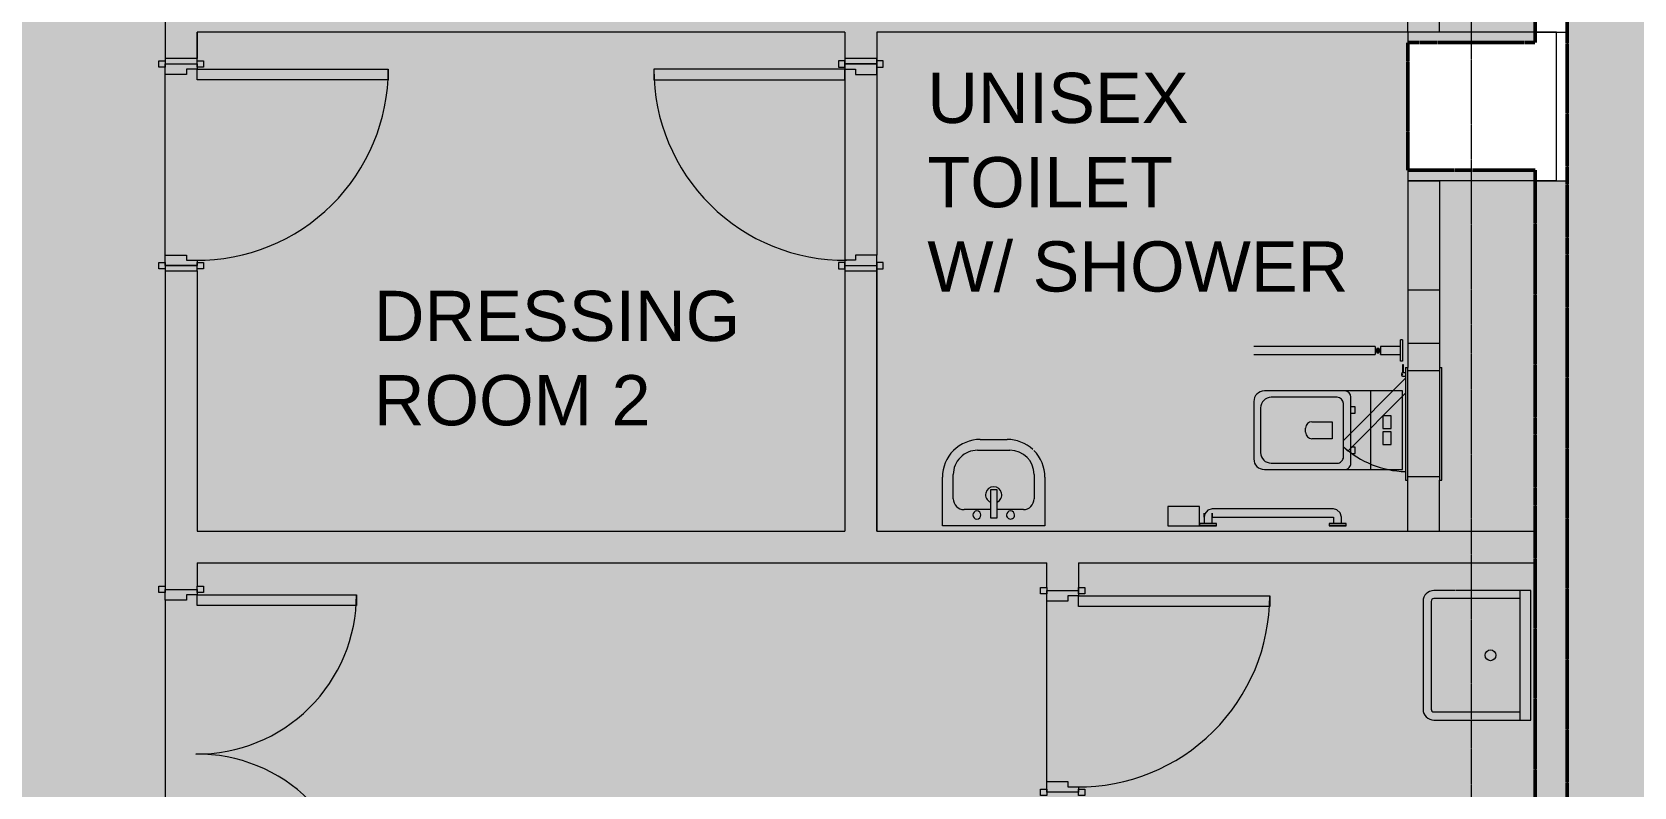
# Model space of a CAD drawing. Header units: millimetres. Extents: x 15878 to 679837, y -72324 to 391440.
# Drawn here: x 159754 to 167297, y 36702 to 40257 of the extents above; entities that cross this region are included whole.
import ezdxf

# ---------------------------------------------------------------- set-up
doc = ezdxf.new("R2010")
doc.units = ezdxf.units.MM
doc.linetypes.add('Demolished', pattern=[4.8, 3.2, -1.6])
doc.linetypes.add('Grid Line__1_200_', pattern=[10.5, 6, -1.5, 1.5, -1.5])
for name, color, linetype, lineweight in [('A-DETL', 90, 'Continuous', 5), ('A-DETL-GENF', 92, 'Continuous', 5), ('A-DOOR', 31, 'Continuous', 5), ('A-DOOR-FRAM', 31, 'Continuous', 5), ('A-FLOR', 192, 'Continuous', 5), ('A-WALL', 113, 'Continuous', 5), ('A-WALL-PATT', 111, 'Continuous', 18), ('G-ANNO-TEXT', 231, 'Continuous', 5), ('P-SANR-FIXT', 6, 'Continuous', 5), ('S-COLS', 52, 'Continuous', 5), ('S-GRID', 1, 'Continuous', 5)]:
    doc.layers.add(name, color=color, linetype=linetype, lineweight=lineweight)
doc.styles.add('Swis721 BT_2', font='swiss.ttf', dxfattribs={"height": 236.51772})

# ---------------------------------------------------------------- blocks, each defined once
blk = doc.blocks.new('DLN-Single Door__X01_ - _M02a_ 900 x 2450 _WH_-16935525-G_F')
at = {"layer": 'A-DOOR', "color": 253}
for p, q in [((-450, 975), (-400, 975)), ((-450, 75), (-450, 975)), ((-400, 975), (-400, 75)), ((-490, 105), (-460, 105)), ((-490, 75), (-490, 105)), ((-460, 105), (-460, 75)), ((460, 75), (460, 105)), ((460, 105), (490, 105)), ((490, 105), (490, 75)), ((-475, 75), (-490, 75)), ((-460, 75), (-475, 75)), ((-400, 75), (-450, 75)), ((475, 75), (460, 75)), ((490, 75), (475, 75)), ((-490, -75), (-475, -75)), ((-490, -105), (-490, -75)), ((-475, -75), (-460, -75)), ((-460, -75), (-460, -105)), ((460, -105), (460, -75)), ((460, -75), (475, -75)), ((475, -75), (490, -75)), ((490, -75), (490, -105)), ((-460, -105), (-490, -105)), ((490, -105), (460, -105))]:
    blk.add_line(p, q, dxfattribs=at)
blk.add_arc((-450, 75), 900, 359.5, 90, dxfattribs=at)
at = {"layer": 'A-DOOR-FRAM', "color": 253}
for p, q in [((-475, 75), (-450, 75)), ((-475, -75), (-475, 75)), ((-450, 75), (-450, 25)), ((-450, 25), (-425, 25)), ((-425, 25), (-425, -75)), ((425, 25), (450, 25)), ((425, -75), (425, 25)), ((450, 75), (475, 75)), ((450, 25), (450, 75)), ((475, 75), (475, -75)), ((-425, -75), (-475, -75)), ((475, -75), (425, -75))]:
    blk.add_line(p, q, dxfattribs=at)
blk = doc.blocks.new('DLN_Toilet-Disable - DLN_Toilet-Disable-2448070-G_F')
at = {"layer": 'P-SANR-FIXT', "color": 253}
for p, q in [((-425, 0), (-325, 0)), ((-425, 0), (-425, -10)), ((-325, -10), (-425, -10)), ((-394, -10), (-394, -103.2)), ((-356, -103.2), (-356, -10)), ((-325, 0), (-325, -10)), ((185, 0), (-185, 0)), ((-185, 0), (-185, -145)), ((-7.5, -52.5), (-67.5, -52.5)), ((-67.5, -52.5), (-67.5, -92.5)), ((-7.5, -92.5), (-7.5, -52.5)), ((7.5, -52.5), (7.5, -92.5)), ((67.5, -52.5), (7.5, -52.5)), ((67.5, -92.5), (67.5, -52.5)), ((185, -145), (185, 0)), ((-394, -103.2), (-356, -103.2)), ((-394, -128.2), (-394, -700)), ((-394, -128.2), (-356, -128.2)), ((-365, -110.7), (-385, -110.7)), ((-385, -110.7), (-385, -120.7)), ((-385, -120.7), (-385, -110.7)), ((-385, -120.7), (-365, -120.7)), ((-382.5, -115.7), (-382.5, -103.2)), ((-382.5, -110.7), (-382.5, -120.7)), ((-382.5, -120.7), (-382.5, -110.7)), ((-382.5, -115.7), (-382.5, -115.7)), ((-382.5, -125.7), (-377.5, -125.7)), ((-377.5, -103.2), (-377.5, -115.7)), ((-372.5, -105.7), (-377.5, -105.7)), ((-377.5, -120.7), (-377.5, -110.7)), ((-377.5, -110.7), (-377.5, -120.7)), ((-377.5, -110.7), (-377.5, -120.7)), ((-377.5, -120.7), (-377.5, -110.7)), ((-377.5, -115.7), (-377.5, -115.7)), ((-377.5, -128.2), (-377.5, -115.7)), ((-377.5, -115.7), (-377.5, -115.7)), ((-372.5, -115.7), (-372.5, -103.2)), ((-372.5, -120.7), (-372.5, -110.7)), ((-372.5, -110.7), (-372.5, -120.7)), ((-372.5, -110.7), (-372.5, -120.7)), ((-372.5, -120.7), (-372.5, -110.7)), ((-372.5, -115.7), (-372.5, -128.2)), ((-372.5, -115.7), (-372.5, -115.7)), ((-372.5, -115.7), (-372.5, -115.7)), ((-372.5, -125.7), (-367.5, -125.7)), ((-367.5, -103.2), (-367.5, -115.7)), ((-367.5, -110.7), (-367.5, -120.7)), ((-367.5, -120.7), (-367.5, -110.7)), ((-367.5, -115.7), (-367.5, -115.7)), ((-365, -110.7), (-365, -120.7)), ((-365, -120.7), (-365, -110.7)), ((-356, -103.2), (-361.6, -103.2)), ((-356, -700), (-356, -128.2)), ((-185, -145), (-185, -272.8)), ((-180, -150), (180, -150)), ((-67.5, -92.5), (-7.5, -92.5)), ((7.5, -92.5), (67.5, -92.5)), ((185, -272.8), (185, -145)), ((-80, -222.8), (-110, -222.8)), ((-110, -222.8), (-110, -242.8)), ((-80, -242.8), (-80, -222.8)), ((80, -222.8), (80, -242.8)), ((110, -222.8), (80, -222.8)), ((110, -242.8), (110, -222.8)), ((-185, -272.8), (-185, -650)), ((155, -242.8), (-155, -242.8)), ((125.2, -277.8), (-125, -277.8)), ((185, -650), (185, -272.8)), ((440, -286.6), (410, -286.6)), ((450, -265.6), (440, -265.6)), ((440, -265.6), (440, -295.2)), ((440, -345.6), (440, -265.6)), ((440, -301.4), (440, -287.1)), ((440, -287.1), (440, -324.1)), ((450, -265.6), (450, -345.6)), ((450, -345.6), (450, -265.6)), ((-155, -307.8), (-155, -617.8)), ((-40, -426.5), (-40, -331.7)), ((-40, -331.7), (40, -331.7)), ((40, -331.7), (40, -426.5)), ((155.2, -617.8), (155.2, -307.8)), ((371, -325.1), (371, -895.5)), ((409, -895.5), (409, -325.1)), ((410, -324.6), (440, -324.6)), ((440, -324.1), (440, -315.7)), ((440, -315.9), (440, -345.6)), ((440, -345.6), (450, -345.6)), ((10, -456.5), (-10, -456.5)), ((-105, -667.8), (105.2, -667.8)), ((-135, -700), (135, -700)), ((440, -896), (410, -896)), ((440, -896), (410, -896)), ((440, -896), (410, -896)), ((450, -875), (440, -875)), ((440, -875), (440, -904.6)), ((440, -955), (440, -875)), ((450, -875), (440, -875)), ((440, -875), (440, -904.6)), ((440, -904.6), (440, -875)), ((450, -875), (440, -875)), ((440, -875), (440, -904.6)), ((440, -904.6), (440, -875)), ((440, -896.5), (440, -904.9)), ((440, -906.1), (440, -896.5)), ((450, -875), (450, -955)), ((450, -955), (450, -875)), ((450, -875), (450, -955)), ((450, -955), (450, -875)), ((450, -875), (450, -955)), ((450, -955), (450, -875)), ((450, -955.4), (360, -955.4)), ((360, -955.4), (360, -1105.4)), ((410, -934), (440, -934)), ((410, -934), (440, -934)), ((410, -934), (440, -934)), ((440, -905.5), (440, -905.5)), ((440, -905.5), (440, -915)), ((440, -915), (440, -924.5)), ((440, -923.9), (440, -933.5)), ((440, -924.5), (440, -924.5)), ((440, -933.5), (440, -925.1)), ((440, -925.4), (440, -955)), ((440, -925.4), (440, -955)), ((440, -955), (440, -925.4)), ((440, -925.4), (440, -955)), ((440, -955), (440, -925.4)), ((440, -955), (450, -955)), ((440, -955), (450, -955)), ((440, -955), (450, -955)), ((450, -1105.4), (450, -955.4)), ((360, -1105.4), (450, -1105.4))]:
    blk.add_line(p, q, dxfattribs=at)
at = {"layer": 'P-SANR-FIXT', "color": 253, "flags": 128}
for points in [[(410, -286.6), (388.9, -292.7), (374.6, -309), (371, -325.1)], [(409, -325.1), (409.3, -324.8), (410, -324.6)], [(371, -895.5), (377.2, -916.3), (393.7, -930.5), (410, -934)], [(390, -896), (396, -896), (410, -896)], [(410, -896), (395.7, -896), (390, -896)], [(410, -896), (409, -895.6), (409, -895.5)], [(410, -934), (395.7, -934), (390, -934)], [(390, -934), (396, -934), (410, -934)]]:
    blk.add_lwpolyline(points, dxfattribs=at)
at = {"layer": 'P-SANR-FIXT', "color": 253}
for centre, radius, start, end in [((-180, -145), 5, 180, 270), ((180, -145), 5, 270, 360), ((-155, -272.8), 30, 90, 180), ((-125, -307.8), 30, 90, 180), ((125.2, -307.8), 30, 360, 90), ((155, -272.8), 30, 360, 90), ((-10, -426.5), 30, 180, 270), ((10, -426.5), 30, 270, 360), ((-135, -650), 50, 180, 270), ((-105, -617.8), 50, 180, 270), ((105.2, -617.8), 50, 270, 360), ((135, -650), 50, 270, 360)]:
    blk.add_arc(centre, radius, start, end, dxfattribs=at)
blk = doc.blocks.new('DLN-Double Door__X03_ - _M12_1500 x 2450 _WH_-16954912-G_F')
at = {"layer": 'A-DOOR', "color": 253}
for p, q in [((-750, 825), (-700, 825)), ((-750, 75), (-750, 825)), ((-700, 825), (-700, 75)), ((700, 825), (700, 75)), ((750, 825), (700, 825)), ((750, 75), (750, 825)), ((-700, 75), (-750, 75)), ((700, 75), (750, 75))]:
    blk.add_line(p, q, dxfattribs=at)
for centre, start, end in [((-750, 75), 359.5, 90), ((750, 75), 90, 180.5)]:
    blk.add_arc(centre, 750, start, end, dxfattribs=at)
at = {"layer": 'A-DOOR-FRAM', "color": 253}
for p, q in [((-790, 105), (-760, 105)), ((-790, 75), (-790, 105)), ((-760, 105), (-760, 75)), ((760, 75), (760, 105)), ((760, 105), (790, 105)), ((790, 105), (790, 75)), ((-775, 75), (-790, 75)), ((-760, 75), (-775, 75)), ((-775, 75), (-750, 75)), ((-775, -75), (-775, 75)), ((-750, 75), (-750, 25)), ((-750, 25), (-725, 25)), ((-725, 25), (-725, -75)), ((725, 25), (750, 25)), ((725, -75), (725, 25)), ((750, 75), (775, 75)), ((750, 25), (750, 75)), ((775, 75), (760, 75)), ((790, 75), (775, 75)), ((775, 75), (775, -75)), ((-790, -75), (-775, -75)), ((-790, -105), (-790, -75)), ((-775, -75), (-760, -75)), ((-725, -75), (-775, -75)), ((-760, -75), (-760, -105)), ((775, -75), (725, -75)), ((760, -105), (760, -75)), ((760, -75), (775, -75)), ((775, -75), (790, -75)), ((790, -75), (790, -105)), ((-760, -105), (-790, -105)), ((790, -105), (760, -105))]:
    blk.add_line(p, q, dxfattribs=at)
blk = doc.blocks.new('wash_basin_12267 - 19_ x 16_-11397915-G_F')
at = {"layer": 'P-SANR-FIXT', "color": 253}
for p, q in [((52.3, -241.1), (52.3, -12.5)), ((52.3, -12.5), (534.9, -12.5)), ((309.3, -49.5), (277.7, -49.5)), ((277.7, -49.5), (277.7, -182.1)), ((309.3, -182.1), (309.3, -49.5)), ((534.9, -12.5), (534.9, -241.1)), ((103.1, -253.8), (103.1, -139.5)), ((153.9, -88.7), (277.7, -88.7)), ((309.3, -88.7), (433.3, -88.7)), ((484.1, -139.5), (484.1, -253.8)), ((277.7, -182.1), (309.3, -182.1)), ((369.8, -368.1), (217.4, -368.1)), ((357.1, -418.9), (230.1, -418.9))]:
    blk.add_line(p, q, dxfattribs=at)
for centre, radius, start, end in [((214.2, -63.3), 19.1, 360, 180), ((214.2, -63.3), 19.1, 180, 360), ((372.8, -63.3), 19, 0, 180), ((372.8, -63.3), 19, 180, 360), ((153.9, -139.5), 50.8, 90, 180), ((293.6, -158.3), 38.1, 114.62432, 65.6298), ((433.3, -139.5), 50.8, 45.8081, 90), ((433.3, -139.5), 50.8, 360, 45), ((230.1, -241.1), 177.8, 180, 225), ((217.4, -253.8), 114.3, 180, 270), ((357.1, -241.1), 177.8, 270, 0), ((369.8, -253.8), 114.3, 270, 0), ((230.1, -241.1), 177.8, 227.16484, 270)]:
    blk.add_arc(centre, radius, start, end, dxfattribs=at)
blk = doc.blocks.new('DLN-Single Door__X01_ - _M01_ 900 x 2450 _WH_-16935535-G_F')
at = {"layer": 'A-DOOR', "color": 253}
for p, q in [((-460, 105), (-490, 105)), ((-490, 105), (-490, 75)), ((-460, 75), (-460, 105)), ((490, 105), (460, 105)), ((460, 105), (460, 75)), ((490, 75), (490, 105)), ((-490, 75), (-475, 75)), ((-475, 75), (-460, 75)), ((460, 75), (475, 75)), ((475, 75), (490, 75)), ((-475, -75), (-490, -75)), ((-490, -75), (-490, -105)), ((-460, -75), (-475, -75)), ((-460, -105), (-460, -75)), ((-400, -75), (-450, -75)), ((-450, -75), (-450, -975)), ((-400, -975), (-400, -75)), ((475, -75), (460, -75)), ((460, -75), (460, -105)), ((490, -75), (475, -75)), ((490, -105), (490, -75)), ((-490, -105), (-460, -105)), ((460, -105), (490, -105)), ((-450, -975), (-400, -975))]:
    blk.add_line(p, q, dxfattribs=at)
blk.add_arc((-450, -75), 900, 270, 0.5, dxfattribs=at)
at = {"layer": 'A-DOOR-FRAM', "color": 253}
for p, q in [((-425, 75), (-475, 75)), ((-475, 75), (-475, -75)), ((-425, -25), (-425, 75)), ((425, 75), (425, -25)), ((475, 75), (425, 75)), ((475, -75), (475, 75)), ((-475, -75), (-450, -75)), ((-450, -75), (-450, -25)), ((-450, -25), (-425, -25)), ((425, -25), (450, -25)), ((450, -25), (450, -75)), ((450, -75), (475, -75))]:
    blk.add_line(p, q, dxfattribs=at)
blk = doc.blocks.new('Service_Sink_3933 - _DLN__Service Sink-V648-G_F')
at = {"layer": 'P-SANR-FIXT', "color": 253}
for p, q in [((304.8, 0), (-304.8, 0)), ((-304.8, 0), (-304.8, -354.8)), ((304.8, -50.8), (-304.8, -50.8)), ((-266.7, -50.8), (-266.7, -353.6)), ((266.7, -457.2), (266.7, -50.8)), ((304.8, -457.2), (304.8, 0)), ((-304.8, -357.9), (-304.8, -457.2)), ((-266.7, -354.8), (-266.7, -457.2)), ((-254, -469.9), (254, -469.9)), ((-254, -508), (254, -508))]:
    blk.add_line(p, q, dxfattribs=at)
blk.add_circle((0, -190.5), 25.4, dxfattribs=at)
for centre, radius, start, end in [((-254, -457.2), 50.8, 180, 270), ((-254, -457.2), 12.7, 180, 270), ((254, -457.2), 12.7, 270, 0), ((254, -457.2), 50.8, 270, 360)]:
    blk.add_arc(centre, radius, start, end, dxfattribs=at)
blk = doc.blocks.new('DLN-Access Panel__AP01_ - _AP04_ 450 x 650 _WH_-V652-G_F')
at = {"layer": 'A-DOOR', "color": 253}
for p, q in [((-265, 75), (-265, 85)), ((265, 85), (-265, 85)), ((265, 75), (265, 85)), ((-265, 75), (265, 75)), ((-265, -85), (-265, -75)), ((265, -75), (-265, -75)), ((265, -85), (265, -75)), ((-240, -95), (-277.5, -95)), ((-277.5, -95), (-277.5, -100)), ((-277.5, -100), (-239.6, -100)), ((-265, -85), (265, -85)), ((-240, -85), (-240, -97.5)), ((-225, -97.5), (-225, -85)), ((-215, -85), (77.8, -377.8)), ((128.6, -357.8), (-144.3, -85)), ((108.6, -377.8), (128.6, -357.8))]:
    blk.add_line(p, q, dxfattribs=at)
for centre, radius, start, end in [((-232.5, -97.5), 7.5, 180, 0), ((-232.5, -97.5), 7.5, 195, 0), ((-232.5, -97.5), 7.5, 199.47122, 360), ((-232.5, -97.5), 7.5, 199.47122, 360), ((-232.5, -97.5), 2, 180, 360), ((-232.5, -97.5), 2, 180, 360), ((-225, -75), 450, 317.37003, 358.68242)]:
    blk.add_arc(centre, radius, start, end, dxfattribs=at)
at = {"layer": 'A-DOOR-FRAM', "color": 253}
for p, q in [((-250, 75), (-250, -75)), ((250, 75), (250, -75))]:
    blk.add_line(p, q, dxfattribs=at)

msp = doc.modelspace()

# ---------------------------------------------------------------- hatches: boundary and pattern name
at = {"layer": 'A-DETL-GENF', "transparency": 33554585}
h = msp.add_hatch(color=253, dxfattribs=at)
h.paths.add_polyline_path([(193031.8, 30457.5), (193031.8, 31607.5), (195106.8, 31607.5), (195106.8, 34107.5), (202306.8, 34107.5), (202306.8, 35797.5), (205331.8, 35797.5), (205331.8, 52007.5), (202831.8, 52007.5), (202831.8, 51406.3), (202231.8, 51406.3), (202231.8, 48337.5), (196081.8, 48337.5), (196081.8, 52057.5), (193181.8, 52057.5), (193181.8, 49957.5), (189481.8, 49957.5), (189481.8, 52057.5), (177431.8, 52057.5), (177431.8, 45607.5), (166981.8, 45607.5), (166981.8, 31607.5), (190881.8, 31607.5), (190881.8, 30457.5)], flags=0)
h.paths.add_polyline_path([(178081.8, 39607.5), (177481.8, 39607.5), (177481.8, 40207.5), (178081.8, 40207.5)], flags=0)
h.paths.add_polyline_path([(199881.8, 39607.5), (199881.8, 40207.5), (200481.8, 40207.5), (200481.8, 39607.5), (199984.4, 39607.5)], flags=0)
h.paths.add_polyline_path([(189481.8, 39607.5), (189481.8, 40207.5), (190081.8, 40207.5), (190081.8, 39607.5)], flags=0)
h.paths.add_polyline_path([(178081.8, 51407.5), (177481.8, 51407.5), (177481.8, 52007.5), (178081.8, 52007.5), (178081.8, 51515.3)], flags=0)
h = msp.add_hatch(color=151, dxfattribs=at)
h.paths.add_polyline_path([(157764.8, 34257.5), (158481.8, 34257.5), (158481.8, 35357.5), (160531.8, 35357.5), (160531.8, 34257.5), (166831.8, 34257.5), (166831.8, 39607.5), (166231.8, 39607.5), (166231.8, 40207.5), (166831.8, 40207.5), (166831.8, 44957.5), (166231.8, 44957.5), (166231.8, 45557.5), (166831.8, 45557.5), (166831.8, 51407.5), (166231.8, 51407.5), (166231.8, 52007.5), (154831.8, 52007.5), (154831.8, 51407.5), (154231.8, 51407.5), (154231.8, 52007.5), (151981.8, 52007.5), (151981.8, 35357.5), (153981.8, 35357.5), (153981.8, 34257.5), (156936.9, 34257.5)], flags=0)
h.paths.add_polyline_path([(154453.4, 39607.5), (154231.8, 39607.5), (154231.8, 40207.5), (154831.8, 40207.5), (154831.8, 39607.5)], flags=0)
h.paths.add_polyline_path([(154231.8, 44957.5), (154231.8, 45557.5), (154831.8, 45557.5), (154831.8, 44957.5), (154453.4, 44957.5)], flags=0)
at = {"layer": 'A-WALL-PATT', "transparency": 33554432}
h = msp.add_hatch(color=53, dxfattribs=at)
h.paths.add_polyline_path([(166831.8, 31607.5), (166981.8, 31607.5), (166981.8, 31832.5), (166831.8, 31832.5)], flags=0)
h.paths.add_polyline_path([(166981.8, 33882.5), (166981.8, 39557.5), (166831.8, 39557.5), (166831.8, 33882.5)], flags=0)

# ---------------------------------------------------------------- linework, layer by layer
at = {"layer": 'A-DETL', "linetype": 'Demolished', "lineweight": 50}
for p, q in [((166981.8, 45607.5), (166981.8, 31607.5)), ((166831.8, 40207.5), (166831.8, 44957.5)), ((166231.8, 39607.5), (166231.8, 40207.5)), ((166231.8, 40207.5), (166831.8, 40207.5)), ((166831.8, 39607.5), (166231.8, 39607.5)), ((166831.8, 34257.5), (166831.8, 39607.5))]:
    msp.add_line(p, q, dxfattribs=at)
at = {"layer": 'A-FLOR'}
for p, q in [((166981.8, 42907.5), (166981.8, 33897.5)), ((163581.8, 40257.5), (160531.8, 40257.5)), ((160531.8, 40257.5), (160531.8, 40132.5)), ((163581.8, 40257.5), (163581.8, 40122.5)), ((163731.8, 40257.5), (163731.8, 40122.5)), ((166231.8, 40257.5), (163731.8, 40257.5)), ((163731.8, 40257.5), (163731.8, 40132.5)), ((160531.8, 40132.5), (160381.8, 40132.5)), ((163731.8, 40132.5), (163581.8, 40132.5)), ((160381.8, 39207.5), (160381.8, 40057.5)), ((163581.8, 40092.5), (163581.8, 39182.5)), ((163731.8, 40092.5), (163731.8, 39207.5)), ((160384.8, 39132.5), (160531.8, 39132.5)), ((160531.8, 39132.5), (160531.8, 37907.5)), ((163581.8, 39142.5), (163581.8, 37907.5)), ((163584.8, 39132.5), (163731.8, 39132.5)), ((163731.8, 39142.5), (163731.8, 37907.5)), ((166231.8, 38662.5), (166231.8, 38677.5)), ((166231.8, 38147.5), (166231.8, 38162.5)), ((163731.8, 37907.5), (166231.8, 37907.5)), ((163731.8, 37907.5), (166231.8, 37907.5)), ((160531.8, 37757.5), (160531.8, 37647.5)), ((164531.8, 37642.5), (164531.8, 37757.5)), ((164681.8, 37757.5), (164681.8, 37642.5)), ((160381.8, 37582.5), (160381.8, 36132.5)), ((160531.8, 37617.5), (160531.8, 37607.5)), ((164531.8, 36727.5), (164531.8, 37577.5))]:
    msp.add_line(p, q, dxfattribs=at)
at = {"layer": 'A-WALL', "color": 253}
for p, q in [((166981.8, 42892.5), (166981.8, 40257.5)), ((166831.8, 40257.5), (166831.8, 42757.5)), ((166381.8, 40257.5), (166381.8, 42067.5)), ((160381.8, 40532.5), (160381.8, 40107.5)), ((160531.8, 40107.5), (160531.8, 40257.5)), ((166381.8, 40257.5), (166231.8, 40257.5)), ((166831.8, 40257.5), (166981.8, 40257.5)), ((163731.8, 40107.5), (163731.8, 40132.5)), ((160381.8, 40107.5), (160531.8, 40107.5)), ((163581.8, 40122.5), (163581.8, 40107.5)), ((163581.8, 40107.5), (163731.8, 40107.5)), ((166231.8, 39557.5), (166231.8, 38677.5)), ((166237.4, 39557.5), (166381.8, 39557.5)), ((166381.8, 39557.5), (166381.8, 38677.5)), ((166831.8, 39557.5), (166831.8, 34257.5)), ((166831.8, 39557.5), (166981.8, 39557.5)), ((166981.8, 39557.5), (166981.8, 33882.5)), ((160381.8, 39157.5), (160381.8, 37632.5)), ((160381.8, 39157.5), (160531.8, 39157.5)), ((160531.8, 39132.5), (160531.8, 39157.5)), ((163581.8, 39157.5), (163581.8, 39142.5)), ((163581.8, 39157.5), (163731.8, 39157.5)), ((163731.8, 37907.5), (163731.8, 39157.5)), ((166381.8, 39042.5), (166231.8, 39042.5)), ((166231.8, 38792.5), (166381.8, 38792.5)), ((166381.8, 38662.5), (166231.8, 38662.5)), ((166231.8, 37907.5), (166231.8, 38147.5)), ((166381.8, 37907.5), (166381.8, 38147.5)), ((160531.8, 37907.5), (163581.8, 37907.5)), ((163731.8, 37907.5), (166831.8, 37907.5)), ((160531.8, 37757.5), (164531.8, 37757.5)), ((164681.8, 37757.5), (166831.8, 37757.5)), ((160531.8, 37632.5), (160531.8, 37647.5)), ((164531.8, 37642.5), (164531.8, 37627.5)), ((164681.8, 37642.5), (164681.8, 37627.5)), ((160381.8, 37632.5), (160531.8, 37632.5)), ((164531.8, 37627.5), (164681.8, 37627.5))]:
    msp.add_line(p, q, dxfattribs=at)
at = {"layer": 'A-WALL', "color": 151}
msp.add_line((166231.8, 40257.5), (166231.8, 40407.5), dxfattribs=at)
at = {"layer": 'S-COLS', "color": 9, "lineweight": 20}
for p, q in [((166831.8, 40257.5), (166231.8, 40257.5)), ((166231.8, 40257.5), (166231.8, 40207.5)), ((166231.8, 40207.5), (166231.8, 39557.5)), ((166931.8, 40257.5), (166831.8, 40257.5)), ((166931.8, 39557.5), (166931.8, 40257.5)), ((166831.8, 39557.5), (166237.4, 39557.5)), ((166931.8, 39557.5), (166831.8, 39557.5))]:
    msp.add_line(p, q, dxfattribs=at)
at = {"layer": 'S-GRID', "color": 254, "linetype": 'Grid Line__1_200_'}
msp.add_line((166531.8, 32297.4), (166531.8, 63703.1), dxfattribs=at)

# ---------------------------------------------------------------- block references
at = {"layer": 'A-DOOR', "color": 253, "rotation": 270}
for name, p in [('DLN-Single Door__X01_ - _M02a_ 900 x 2450 _WH_-16935525-G_F', (160456.8, 39632.5)), ('DLN-Single Door__X01_ - _M01_ 900 x 2450 _WH_-16935535-G_F', (163656.8, 39632.5)), ('DLN-Access Panel__AP01_ - _AP04_ 450 x 650 _WH_-V652-G_F', (166306.8, 38412.5)), ('DLN-Double Door__X03_ - _M12_1500 x 2450 _WH_-16954912-G_F', (160456.8, 36857.5)), ('DLN-Single Door__X01_ - _M02a_ 900 x 2450 _WH_-16935525-G_F', (164606.8, 37152.5))]:
    msp.add_blockref(name, p, dxfattribs=at)
at = {"layer": 'P-SANR-FIXT', "color": 253}
for name, p, rotation in [('DLN_Toilet-Disable - DLN_Toilet-Disable-2448070-G_F', (166206.8, 38382.5), 270.0000000000001), ('wash_basin_12267 - 19_ x 16_-11397915-G_F', (164575.7, 37920), 180), ('Service_Sink_3933 - _DLN__Service Sink-V648-G_F', (166811.8, 37322.5), 270)]:
    msp.add_blockref(name, p, dxfattribs=dict(at, rotation=rotation))

# ---------------------------------------------------------------- texts
at = {"layer": 'G-ANNO-TEXT', "color": 7, "char_height": 236.52, "attachment_point": 1, "line_spacing_factor": 1.00667, "style": 'Swis721 BT_2'}
for s, insert, width in [('UNISEX\\PTOILET\\PW/ SHOWER', (163969.8, 40065.6), 2304), ('DRESSING\\PROOM 2', (161363.5, 39038.9), 1995)]:
    msp.add_mtext(s, dxfattribs=dict(at, insert=insert, width=width))

doc.saveas('drawing.dxf')
